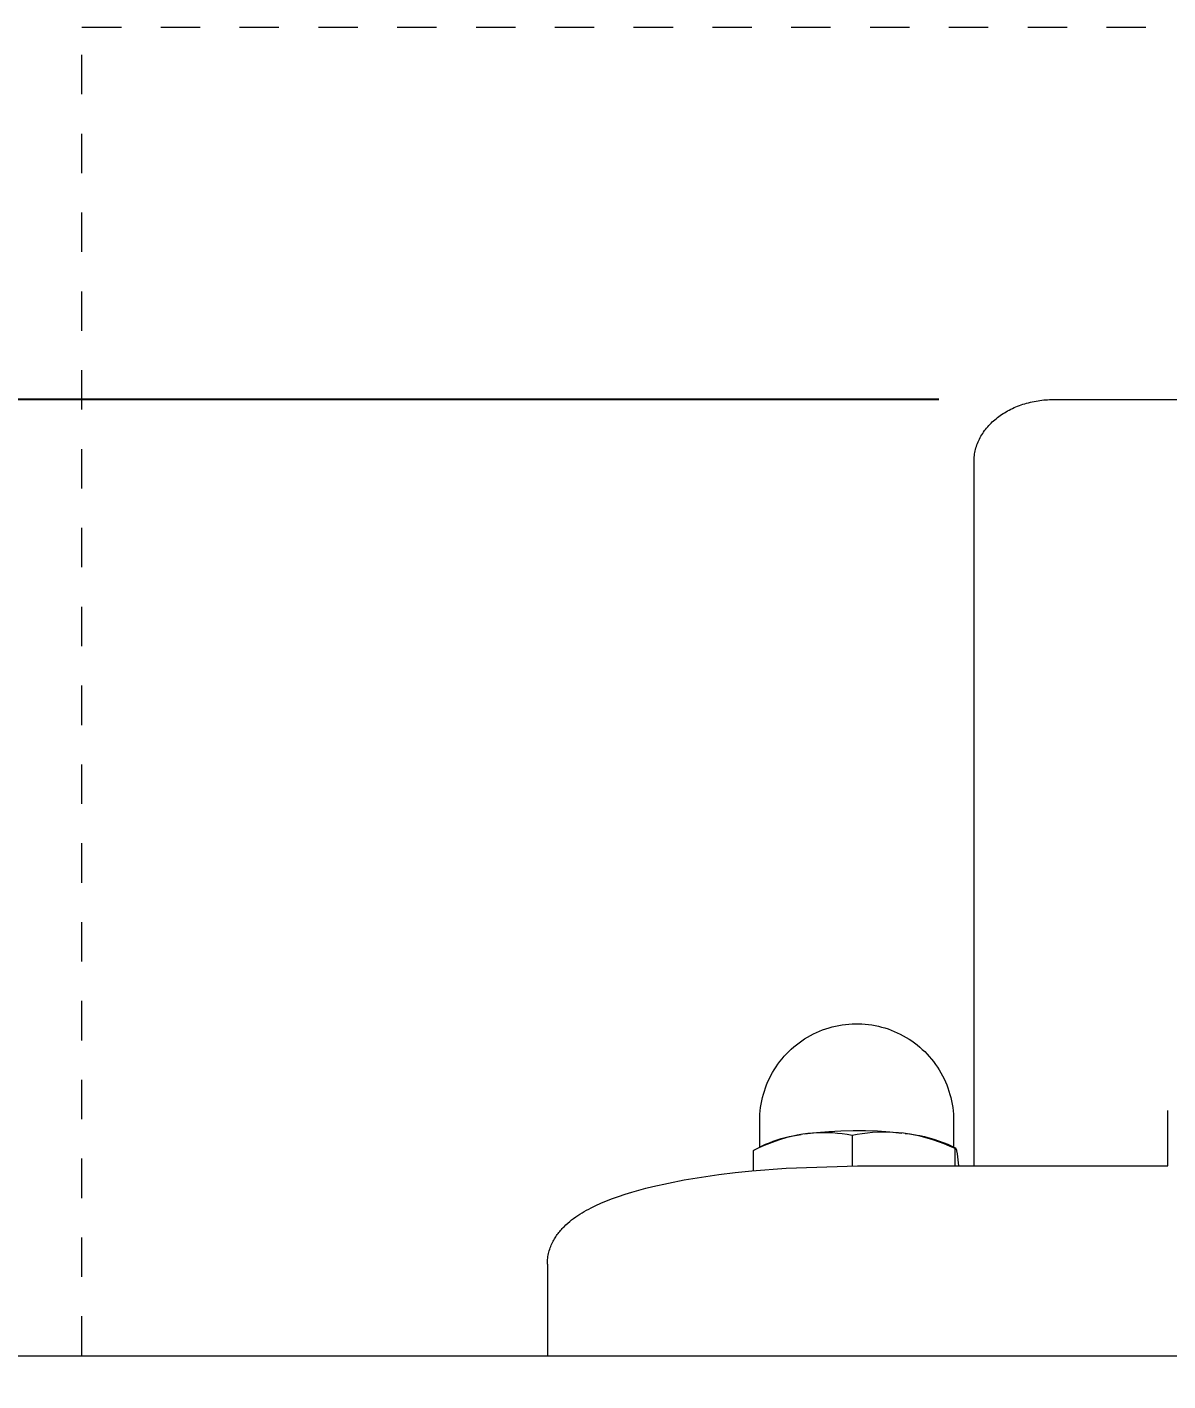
# Model space of a CAD drawing. Header units: inches. Extents: x -7 to 144, y -3 to 95.
# Drawn here: x 0.208 to 3.103, y 24.241 to 27.676 of the extents above; entities that cross this region are included whole.
import ezdxf

# ---------------------------------------------------------------- set-up
doc = ezdxf.new("R2010")
doc.units = ezdxf.units.IN
doc.linetypes.add('HIDDEN', pattern=[1.905, 1.27, -0.635])
for name, color, linetype, lineweight in [('ZANO_R', 7, 'Continuous', 0), ('ZANO_R_przerywana', 250, 'HIDDEN', 0), ('ZANO_W', 1, 'Continuous', 0)]:
    doc.layers.add(name, color=color, linetype=linetype, lineweight=lineweight)
doc.styles.get("Standard").update_dxf_attribs({"font": 'arial.ttf'})
doc.dimstyles.new('amerykanie', dxfattribs={"dimtxt": 50, "dimasz": 50, "dimexe": 0.5, "dimexo": 0.5, "dimgap": 1, "dimtad": 1, "dimdec": 0, "dimzin": 0, "dimlunit": 5, "dimtxsty": 'Standard', "dimcen": 0.09, "dimclrd": 1, "dimclre": 1, "dimclrt": 1, "dimazin": 0, "dimtfac": 1, "dimtdec": 0, "dimtmove": 0, "dimatfit": 3, "dimfxl": 1, "dimtzin": 0, "dimarcsym": 1})

# ---------------------------------------------------------------- blocks, each defined once
blk = doc.blocks.new('*D359')
at = {"layer": 'ZANO_W', "color": 1, "lineweight": -2}
for p, q in [((2.5214, 26.731), (-3.5436, 26.731)), ((-3.0436, 1.7467), (-3.0436, 25.731)), ((2.4169, 0.7467), (-3.5436, 0.7467))]:
    blk.add_line(p, q, dxfattribs=at)
at = {"layer": 'ZANO_W', "color": 1}
for points in [[(-2.8769, 25.731), (-3.2102, 25.731), (-3.0436, 26.731)], [(-3.2102, 1.7467), (-2.8769, 1.7467), (-3.0436, 0.7467)]]:
    blk.add_solid(points, dxfattribs=at)
at = {"layer": 'ZANO_W', "color": 1, "insert": (-4.1818, 13.7389), "char_height": 1.25, "attachment_point": 5, "rotation": 90}
blk.add_mtext('26', dxfattribs=at)

msp = doc.modelspace()

# ---------------------------------------------------------------- linework, layer by layer
at = {"layer": 'ZANO_R'}
for p, q in [((2.73953, 26.72037), (2.74425, 26.72174)), ((2.74425, 26.72174), (2.749, 26.72302)), ((2.749, 26.72302), (2.75378, 26.7242)), ((2.75378, 26.7242), (2.75857, 26.72529)), ((2.75857, 26.72529), (2.76339, 26.72628)), ((2.76339, 26.72628), (2.76823, 26.72717)), ((2.76823, 26.72717), (2.77308, 26.72798)), ((2.77308, 26.72798), (2.77795, 26.72868)), ((2.77795, 26.72868), (2.78284, 26.7293)), ((2.78284, 26.7293), (2.78774, 26.72982)), ((2.78774, 26.72982), (2.79265, 26.73024)), ((2.79265, 26.73024), (2.79757, 26.73057)), ((2.79757, 26.73057), (2.80249, 26.73081)), ((2.80249, 26.73081), (2.80742, 26.73095)), ((2.80742, 26.73095), (2.81234, 26.73099)), ((2.81234, 26.73099), (3.02142, 26.73099)), ((3.02142, 26.73099), (3.05962, 26.73099)), ((3.05962, 26.73099), (4.32703, 26.73099)), ((2.66999, 26.68508), (2.67353, 26.68776)), ((2.67353, 26.68776), (2.67713, 26.69036)), ((2.67713, 26.69036), (2.68079, 26.69288)), ((2.68079, 26.69288), (2.6845, 26.69531)), ((2.6845, 26.69531), (2.68827, 26.69767)), ((2.68827, 26.69767), (2.69208, 26.69993)), ((2.69208, 26.69993), (2.69595, 26.70212)), ((2.69595, 26.70212), (2.69986, 26.70423)), ((2.69986, 26.70423), (2.70409, 26.70638)), ((2.70409, 26.70638), (2.70836, 26.70845)), ((2.70836, 26.70845), (2.71268, 26.71042)), ((2.71268, 26.71042), (2.71704, 26.7123)), ((2.71704, 26.7123), (2.72144, 26.71409)), ((2.72144, 26.71409), (2.72587, 26.71578)), ((2.72587, 26.71578), (2.73034, 26.71739)), ((2.73034, 26.71739), (2.73484, 26.7189)), ((2.73484, 26.7189), (2.73953, 26.72037)), ((2.63507, 26.64863), (2.6375, 26.65202)), ((2.6375, 26.65202), (2.64002, 26.65535)), ((2.64002, 26.65535), (2.64263, 26.65861)), ((2.64263, 26.65861), (2.64533, 26.6618)), ((2.64533, 26.6618), (2.64815, 26.66497)), ((2.64815, 26.66497), (2.65105, 26.66807)), ((2.65105, 26.66807), (2.65403, 26.67109)), ((2.65403, 26.67109), (2.65709, 26.67404)), ((2.65709, 26.67404), (2.66022, 26.67691)), ((2.66022, 26.67691), (2.66341, 26.67971)), ((2.66341, 26.67971), (2.66667, 26.68243)), ((2.66667, 26.68243), (2.66999, 26.68508)), ((2.61811, 26.61594), (2.61953, 26.61973)), ((2.61953, 26.61973), (2.62107, 26.62347)), ((2.62107, 26.62347), (2.62272, 26.62717)), ((2.62272, 26.62717), (2.62447, 26.63081)), ((2.62447, 26.63081), (2.62634, 26.63441)), ((2.62634, 26.63441), (2.62837, 26.63805)), ((2.62837, 26.63805), (2.6305, 26.64164)), ((2.6305, 26.64164), (2.63274, 26.64517)), ((2.63274, 26.64517), (2.63507, 26.64863)), ((2.6109, 26.58129), (2.61121, 26.58518)), ((2.61121, 26.58518), (2.61164, 26.58905)), ((2.61164, 26.58905), (2.61219, 26.5929)), ((2.61219, 26.5929), (2.61286, 26.59674)), ((2.61286, 26.59674), (2.61364, 26.60055)), ((2.61364, 26.60055), (2.61455, 26.60434)), ((2.61455, 26.60434), (2.61561, 26.60824)), ((2.61561, 26.60824), (2.6168, 26.61211)), ((2.6168, 26.61211), (2.61811, 26.61594)), ((2.61065, 26.57351), (2.61071, 26.5774)), ((2.61065, 25.35304), (2.61065, 26.57351)), ((2.61071, 26.5774), (2.6109, 26.58129)), ((2.61065, 24.78659), (2.61065, 25.35304)), ((2.25093, 25.13942), (2.25921, 25.14143)), ((2.25921, 25.14143), (2.26756, 25.14314)), ((2.26756, 25.14314), (2.27596, 25.14457)), ((2.27596, 25.14457), (2.28432, 25.14569)), ((2.28432, 25.14569), (2.2927, 25.14652)), ((2.2927, 25.14652), (2.30112, 25.14707)), ((2.30112, 25.14707), (2.30954, 25.14733)), ((2.30954, 25.14733), (2.31797, 25.1473)), ((2.31797, 25.1473), (2.3264, 25.14698)), ((2.3264, 25.14698), (2.33481, 25.14637)), ((2.33481, 25.14637), (2.34319, 25.14548)), ((2.34319, 25.14548), (2.35154, 25.1443)), ((2.35154, 25.1443), (2.35984, 25.14283)), ((2.35984, 25.14283), (2.36809, 25.14108)), ((2.36809, 25.14108), (2.37627, 25.13905)), ((2.17376, 25.10424), (2.18087, 25.10894)), ((2.18087, 25.10894), (2.18814, 25.11339)), ((2.18814, 25.11339), (2.19556, 25.11758)), ((2.19556, 25.11758), (2.20312, 25.12151)), ((2.20312, 25.12151), (2.21082, 25.12518)), ((2.21082, 25.12518), (2.21863, 25.12858)), ((2.21863, 25.12858), (2.22656, 25.13171)), ((2.22656, 25.13171), (2.23459, 25.13456)), ((2.23459, 25.13456), (2.24272, 25.13713)), ((2.24272, 25.13713), (2.25093, 25.13942)), ((2.37627, 25.13905), (2.38438, 25.13674)), ((2.38438, 25.13674), (2.3924, 25.13415)), ((2.3924, 25.13415), (2.40033, 25.13129)), ((2.40033, 25.13129), (2.40821, 25.12814)), ((2.40821, 25.12814), (2.41598, 25.12472)), ((2.41598, 25.12472), (2.42362, 25.12103)), ((2.42362, 25.12103), (2.43114, 25.11708)), ((2.43114, 25.11708), (2.43851, 25.11287)), ((2.43851, 25.11287), (2.44573, 25.10841)), ((2.44573, 25.10841), (2.4528, 25.1037)), ((2.13488, 25.07117), (2.14087, 25.07723)), ((2.14087, 25.07723), (2.14706, 25.08308)), ((2.14706, 25.08308), (2.15346, 25.08872)), ((2.15346, 25.08872), (2.16005, 25.09413)), ((2.16005, 25.09413), (2.16682, 25.0993)), ((2.16682, 25.0993), (2.17376, 25.10424)), ((2.4528, 25.1037), (2.4597, 25.09876)), ((2.4597, 25.09876), (2.46642, 25.09358)), ((2.46642, 25.09358), (2.47296, 25.08817)), ((2.47296, 25.08817), (2.47931, 25.08253)), ((2.47931, 25.08253), (2.48547, 25.07669)), ((2.48547, 25.07669), (2.49141, 25.07063)), ((2.10366, 25.03078), (2.10827, 25.03795)), ((2.10827, 25.03795), (2.11312, 25.04496)), ((2.11312, 25.04496), (2.11822, 25.05179)), ((2.11822, 25.05179), (2.12355, 25.05844)), ((2.12355, 25.05844), (2.1291, 25.0649)), ((2.1291, 25.0649), (2.13488, 25.07117)), ((2.49141, 25.07063), (2.49715, 25.06437)), ((2.49715, 25.06437), (2.50266, 25.05792)), ((2.50266, 25.05792), (2.50795, 25.05128)), ((2.50795, 25.05128), (2.51301, 25.04446)), ((2.51301, 25.04446), (2.51783, 25.03747)), ((2.08778, 25.00065), (2.09135, 25.00838)), ((2.09135, 25.00838), (2.09519, 25.01599)), ((2.09519, 25.01599), (2.0993, 25.02346)), ((2.0993, 25.02346), (2.10366, 25.03078)), ((2.51783, 25.03747), (2.52241, 25.03032)), ((2.52241, 25.03032), (2.52673, 25.02302)), ((2.52673, 25.02302), (2.5308, 25.01557)), ((2.5308, 25.01557), (2.53462, 25.00798)), ((2.53462, 25.00798), (2.53816, 25.00027)), ((2.07621, 24.9686), (2.07869, 24.97676)), ((2.07869, 24.97676), (2.08144, 24.98483)), ((2.08144, 24.98483), (2.08447, 24.99279)), ((2.08447, 24.99279), (2.08778, 25.00065)), ((2.53816, 25.00027), (2.54144, 24.99244)), ((2.54144, 24.99244), (2.54445, 24.98451)), ((2.54445, 24.98451), (2.54719, 24.97647)), ((2.54719, 24.97647), (2.54964, 24.96834)), ((2.06815, 24.92681), (2.06918, 24.93527)), ((2.06918, 24.93527), (2.07051, 24.94369)), ((2.07051, 24.94369), (2.07212, 24.95206)), ((2.07212, 24.95206), (2.07402, 24.96037)), ((2.07402, 24.96037), (2.07621, 24.9686)), ((2.54964, 24.96834), (2.55181, 24.96014)), ((2.55181, 24.96014), (2.5537, 24.95186)), ((2.5537, 24.95186), (2.5553, 24.94352)), ((2.5553, 24.94352), (2.55661, 24.93514)), ((2.55661, 24.93514), (2.55763, 24.92671)), ((2.06683, 24.90129), (2.06697, 24.90981)), ((2.06683, 24.83413), (2.06683, 24.90129)), ((2.06697, 24.90981), (2.06742, 24.91832)), ((2.06742, 24.91832), (2.06815, 24.92681)), ((2.55763, 24.92671), (2.55837, 24.91825)), ((2.55837, 24.91825), (2.55881, 24.90978)), ((2.55881, 24.90978), (2.55895, 24.90129)), ((2.55895, 24.90129), (2.55895, 24.83413)), ((3.10277, 24.78659), (3.10277, 24.92765)), ((2.17619, 24.86727), (2.16177, 24.86458)), ((2.16185, 24.86518), (2.17222, 24.86666)), ((2.18864, 24.86883), (2.17619, 24.86727)), ((2.18015, 24.86786), (2.21096, 24.87152)), ((2.20114, 24.86997), (2.18864, 24.86883)), ((2.21368, 24.8707), (2.20114, 24.86997)), ((2.21096, 24.87152), (2.24187, 24.87422)), ((2.22622, 24.871), (2.21368, 24.8707)), ((2.23878, 24.87089), (2.22622, 24.871)), ((2.25132, 24.87035), (2.23878, 24.87089)), ((2.24187, 24.87422), (2.27284, 24.87596)), ((2.26383, 24.8694), (2.25132, 24.87035)), ((2.27631, 24.86803), (2.26383, 24.8694)), ((2.27284, 24.87596), (2.30386, 24.87674)), ((2.28873, 24.86624), (2.27631, 24.86803)), ((2.30109, 24.86404), (2.28873, 24.86624)), ((2.31401, 24.86648), (2.30109, 24.86404)), ((2.30386, 24.87674), (2.33489, 24.87656)), ((2.327, 24.86851), (2.31401, 24.86648)), ((2.34005, 24.87013), (2.327, 24.86851)), ((2.33489, 24.87656), (2.3659, 24.87541)), ((2.35314, 24.87133), (2.34005, 24.87013)), ((2.36626, 24.87211), (2.35314, 24.87133)), ((2.3659, 24.87541), (2.39685, 24.8733)), ((2.37941, 24.87247), (2.36626, 24.87211)), ((2.39255, 24.87241), (2.37941, 24.87247)), ((2.40569, 24.87193), (2.39255, 24.87241)), ((2.39685, 24.8733), (2.42773, 24.87024)), ((2.41881, 24.87104), (2.40569, 24.87193)), ((2.43189, 24.86972), (2.41881, 24.87104)), ((2.44691, 24.86735), (2.43189, 24.86972)), ((2.43607, 24.86919), (2.44842, 24.86778)), ((2.46185, 24.86448), (2.44691, 24.86735)), ((2.44842, 24.86778), (2.46072, 24.86596)), ((2.06448, 24.83253), (2.05129, 24.82612)), ((2.05183, 24.82653), (2.08168, 24.84165)), ((2.07788, 24.8385), (2.06448, 24.83253)), ((2.09147, 24.84401), (2.07788, 24.8385)), ((2.08168, 24.84165), (2.09134, 24.84571)), ((2.09134, 24.84571), (2.10112, 24.84945)), ((2.10524, 24.84906), (2.09147, 24.84401)), ((2.10112, 24.84945), (2.11101, 24.85288)), ((2.11917, 24.85365), (2.10524, 24.84906)), ((2.11101, 24.85288), (2.12101, 24.85599)), ((2.13324, 24.85777), (2.11917, 24.85365)), ((2.12101, 24.85599), (2.13111, 24.85878)), ((2.13111, 24.85878), (2.14129, 24.86124)), ((2.14745, 24.86142), (2.13324, 24.85777)), ((2.14129, 24.86124), (2.15154, 24.86337)), ((2.16177, 24.86458), (2.14745, 24.86142)), ((2.15154, 24.86337), (2.16185, 24.86518)), ((2.30109, 24.86404), (2.30109, 24.78656)), ((2.46072, 24.86596), (2.47295, 24.86372)), ((2.47669, 24.86112), (2.46185, 24.86448)), ((2.47295, 24.86372), (2.4851, 24.86106)), ((2.4914, 24.85729), (2.47669, 24.86112)), ((2.4851, 24.86106), (2.49715, 24.85799)), ((2.50599, 24.85297), (2.4914, 24.85729)), ((2.49715, 24.85799), (2.50909, 24.85451)), ((2.52043, 24.84819), (2.50599, 24.85297)), ((2.50909, 24.85451), (2.5209, 24.85062)), ((2.5347, 24.84293), (2.52043, 24.84819)), ((2.5209, 24.85062), (2.53257, 24.84633)), ((2.53257, 24.84633), (2.54409, 24.84165)), ((2.54879, 24.83721), (2.5347, 24.84293)), ((2.54409, 24.84165), (2.56414, 24.8315)), ((2.56269, 24.83103), (2.54879, 24.83721)), ((2.05129, 24.82612), (2.05134, 24.82617)), ((2.05129, 24.77468), (2.05129, 24.82612)), ((2.05134, 24.82617), (2.05139, 24.82622)), ((2.05139, 24.82622), (2.05144, 24.82626)), ((2.05144, 24.82626), (2.05149, 24.82631)), ((2.05149, 24.82631), (2.05154, 24.82635)), ((2.05154, 24.82635), (2.0516, 24.82639)), ((2.0516, 24.82639), (2.05165, 24.82643)), ((2.05165, 24.82643), (2.05171, 24.82647)), ((2.05171, 24.82647), (2.05177, 24.8265)), ((2.05177, 24.8265), (2.05183, 24.82653)), ((2.05201, 24.82661), (2.05205, 24.82662)), ((2.05205, 24.82662), (2.05208, 24.82663)), ((2.05208, 24.82663), (2.05211, 24.82664)), ((2.05211, 24.82664), (2.05214, 24.82665)), ((2.05214, 24.82665), (2.05218, 24.82665)), ((2.05218, 24.82665), (2.05221, 24.82666)), ((2.05221, 24.82666), (2.05224, 24.82666)), ((2.05224, 24.82666), (2.05228, 24.82666)), ((2.05228, 24.82666), (2.05231, 24.82667)), ((2.05231, 24.82667), (2.05234, 24.82667)), ((2.05234, 24.82667), (2.05238, 24.82667)), ((2.05238, 24.82667), (2.05241, 24.82666)), ((2.56274, 24.83108), (2.56269, 24.83103)), ((2.56269, 24.78659), (2.56269, 24.83103)), ((2.56278, 24.83112), (2.56274, 24.83108)), ((2.56283, 24.83116), (2.56278, 24.83112)), ((2.56287, 24.8312), (2.56283, 24.83116)), ((2.56292, 24.83124), (2.56287, 24.8312)), ((2.56296, 24.83127), (2.56292, 24.83124)), ((2.56301, 24.83131), (2.56296, 24.83127)), ((2.56305, 24.83134), (2.56301, 24.83131)), ((2.5631, 24.83137), (2.56305, 24.83134)), ((2.56314, 24.83139), (2.5631, 24.83137)), ((2.56319, 24.83142), (2.56314, 24.83139)), ((2.56323, 24.83144), (2.56319, 24.83142)), ((2.56326, 24.83146), (2.56323, 24.83144)), ((2.56328, 24.83147), (2.56326, 24.83146)), ((2.5633, 24.83148), (2.56328, 24.83147)), ((2.56332, 24.83149), (2.5633, 24.83148)), ((2.56335, 24.8315), (2.56332, 24.83149)), ((2.56337, 24.8315), (2.56335, 24.8315)), ((2.56339, 24.83151), (2.56337, 24.8315)), ((2.56341, 24.83152), (2.56339, 24.83151)), ((2.56344, 24.83153), (2.56341, 24.83152)), ((2.56346, 24.83153), (2.56344, 24.83153)), ((2.56348, 24.83154), (2.56346, 24.83153)), ((2.56351, 24.83155), (2.56348, 24.83154)), ((2.56353, 24.83155), (2.56351, 24.83155)), ((2.56355, 24.83156), (2.56353, 24.83155)), ((2.56357, 24.83156), (2.56355, 24.83156)), ((2.5636, 24.83156), (2.56357, 24.83156)), ((2.56362, 24.83157), (2.5636, 24.83156)), ((2.56364, 24.83157), (2.56362, 24.83157)), ((2.56366, 24.83157), (2.56364, 24.83157)), ((2.56369, 24.83157), (2.56366, 24.83157)), ((2.56371, 24.83157), (2.56369, 24.83157)), ((2.56373, 24.83158), (2.56371, 24.83157)), ((2.56376, 24.83158), (2.56373, 24.83158)), ((2.56378, 24.83158), (2.56376, 24.83158)), ((2.5638, 24.83157), (2.56378, 24.83158)), ((2.56382, 24.83157), (2.5638, 24.83157)), ((2.56385, 24.83157), (2.56382, 24.83157)), ((2.56387, 24.83157), (2.56385, 24.83157)), ((2.56389, 24.83157), (2.56387, 24.83157)), ((2.56391, 24.83156), (2.56389, 24.83157)), ((2.56394, 24.83156), (2.56391, 24.83156)), ((2.56396, 24.83155), (2.56394, 24.83156)), ((2.56398, 24.83155), (2.56396, 24.83155)), ((2.56401, 24.83154), (2.56398, 24.83155)), ((2.56403, 24.83154), (2.56401, 24.83154)), ((2.56405, 24.83153), (2.56403, 24.83154)), ((2.56407, 24.83152), (2.56405, 24.83153)), ((2.5641, 24.83151), (2.56407, 24.83152)), ((2.56412, 24.8315), (2.5641, 24.83151)), ((2.56414, 24.8315), (2.56412, 24.8315)), ((2.56416, 24.83149), (2.56414, 24.8315)), ((2.56419, 24.83148), (2.56416, 24.83149)), ((2.56421, 24.83147), (2.56419, 24.83148)), ((2.56423, 24.83145), (2.56421, 24.83147)), ((2.56426, 24.83144), (2.56423, 24.83145)), ((2.56428, 24.83143), (2.56426, 24.83144)), ((2.5643, 24.83142), (2.56428, 24.83143)), ((2.56432, 24.8314), (2.5643, 24.83142)), ((2.56435, 24.83139), (2.56432, 24.8314)), ((2.56437, 24.83137), (2.56435, 24.83139)), ((2.56442, 24.83134), (2.56437, 24.83137)), ((2.56446, 24.83131), (2.56442, 24.83134)), ((2.56451, 24.83128), (2.56446, 24.83131)), ((2.56455, 24.83124), (2.56451, 24.83128)), ((2.5646, 24.8312), (2.56455, 24.83124)), ((2.56464, 24.83115), (2.5646, 24.8312)), ((2.56469, 24.83111), (2.56464, 24.83115)), ((2.56473, 24.83106), (2.56469, 24.83111)), ((2.56478, 24.83101), (2.56473, 24.83106)), ((2.56483, 24.83096), (2.56478, 24.83101)), ((2.56487, 24.83091), (2.56483, 24.83096)), ((2.56492, 24.83085), (2.56487, 24.83091)), ((2.56496, 24.83079), (2.56492, 24.83085)), ((2.56501, 24.83073), (2.56496, 24.83079)), ((2.56506, 24.83067), (2.56501, 24.83073)), ((2.56515, 24.83053), (2.56506, 24.83067)), ((2.56524, 24.83038), (2.56515, 24.83053)), ((2.56533, 24.83023), (2.56524, 24.83038)), ((2.56542, 24.83006), (2.56533, 24.83023)), ((2.56551, 24.82989), (2.56542, 24.83006)), ((2.56561, 24.8297), (2.56551, 24.82989)), ((2.5657, 24.82951), (2.56561, 24.8297)), ((2.56579, 24.8293), (2.5657, 24.82951)), ((2.56598, 24.82885), (2.56579, 24.8293)), ((2.56616, 24.82836), (2.56598, 24.82885)), ((2.56635, 24.82783), (2.56616, 24.82836)), ((2.56653, 24.82725), (2.56635, 24.82783)), ((2.56672, 24.82663), (2.56653, 24.82725)), ((2.56709, 24.82524), (2.56672, 24.82663)), ((2.56746, 24.82366), (2.56709, 24.82524)), ((2.56784, 24.82188), (2.56746, 24.82366)), ((2.56859, 24.81775), (2.56784, 24.82188)), ((2.57227, 24.78659), (2.56859, 24.81775)), ((1.91902, 24.75846), (1.96272, 24.76474)), ((1.96272, 24.76474), (2.00455, 24.76987)), ((2.00455, 24.76987), (2.04647, 24.77423)), ((2.04647, 24.77423), (2.13413, 24.78108)), ((2.13413, 24.78108), (2.31537, 24.78659)), ((2.31537, 24.78659), (3.10277, 24.78659)), ((1.76027, 24.7254), (1.77804, 24.73015)), ((1.77804, 24.73015), (1.79588, 24.73456)), ((1.79588, 24.73456), (1.83556, 24.74343)), ((1.83556, 24.74343), (1.87547, 24.75117)), ((1.87547, 24.75117), (1.91902, 24.75846)), ((1.66343, 24.69206), (1.6779, 24.69811)), ((1.6779, 24.69811), (1.69298, 24.70393)), ((1.69298, 24.70393), (1.70868, 24.70953)), ((1.70868, 24.70953), (1.72502, 24.71495)), ((1.72502, 24.71495), (1.7426, 24.72034)), ((1.7426, 24.72034), (1.76027, 24.7254)), ((1.5998, 24.65731), (1.60507, 24.66092)), ((1.60507, 24.66092), (1.61046, 24.66441)), ((1.61046, 24.66441), (1.61593, 24.6678)), ((1.61593, 24.6678), (1.62144, 24.67107)), ((1.62144, 24.67107), (1.62708, 24.67425)), ((1.62708, 24.67425), (1.63283, 24.67737)), ((1.63283, 24.67737), (1.63871, 24.68043)), ((1.63871, 24.68043), (1.65082, 24.68635)), ((1.65082, 24.68635), (1.66343, 24.69206)), ((1.56139, 24.62311), (1.56353, 24.62556)), ((1.56353, 24.62556), (1.56571, 24.62797)), ((1.56571, 24.62797), (1.56793, 24.63033)), ((1.56793, 24.63033), (1.57019, 24.63264)), ((1.57019, 24.63264), (1.5748, 24.63712)), ((1.5748, 24.63712), (1.57988, 24.64174)), ((1.57988, 24.64174), (1.58466, 24.64581)), ((1.58466, 24.64581), (1.58958, 24.64976)), ((1.58958, 24.64976), (1.59463, 24.65359)), ((1.59463, 24.65359), (1.5998, 24.65731)), ((1.53941, 24.58913), (1.54098, 24.59244)), ((1.54098, 24.59244), (1.54264, 24.59569)), ((1.54264, 24.59569), (1.54426, 24.59868)), ((1.54426, 24.59868), (1.54595, 24.60161)), ((1.54595, 24.60161), (1.54769, 24.60448)), ((1.54769, 24.60448), (1.54949, 24.6073)), ((1.54949, 24.6073), (1.55135, 24.61007)), ((1.55135, 24.61007), (1.55326, 24.61278)), ((1.55326, 24.61278), (1.55522, 24.61544)), ((1.55522, 24.61544), (1.55723, 24.61804)), ((1.55723, 24.61804), (1.55928, 24.6206)), ((1.55928, 24.6206), (1.56139, 24.62311)), ((1.52951, 24.55685), (1.53018, 24.5606)), ((1.53018, 24.5606), (1.53097, 24.56433)), ((1.53097, 24.56433), (1.53187, 24.56803)), ((1.53187, 24.56803), (1.53288, 24.57169)), ((1.53288, 24.57169), (1.53399, 24.5753)), ((1.53399, 24.5753), (1.53521, 24.57884)), ((1.53521, 24.57884), (1.53652, 24.58233)), ((1.53652, 24.58233), (1.53792, 24.58576)), ((1.53792, 24.58576), (1.53941, 24.58913)), ((1.52797, 24.53769), (1.52803, 24.54157)), ((1.52797, 24.53765), (1.52797, 24.30532)), ((1.52803, 24.54157), (1.52822, 24.54542)), ((1.52822, 24.54542), (1.52853, 24.54926)), ((1.52853, 24.54926), (1.52896, 24.55306)), ((1.52896, 24.55306), (1.52951, 24.55685)), ((-0.04683, 24.30532), (11.37049, 24.30532))]:
    msp.add_line(p, q, dxfattribs=at)
at = {"layer": 'ZANO_R_przerywana', "ltscale": 0.05}
for p, q in [((0.34687, 24.30532), (0.34687, 27.67587)), ((0.34687, 27.67587), (22.39411, 27.67587))]:
    msp.add_line(p, q, dxfattribs=at)

# ---------------------------------------------------------------- dimensions: what is measured, and where the dimension line sits
at = {"layer": 'ZANO_W'}
dim = msp.add_linear_dim(base=(-3.04356, 26.73099), p1=(2.91688, 0.74673), p2=(3.02142, 26.73099), angle=90, dimstyle='amerykanie', override={"dimtxt": 1.25, "dimasz": 1, "dimgap": 0.5, "dimdec": 4, "dimaunit": 1, "dimadec": 1, "dimtdec": 4, "dimtmove": 1, "dimfrac": 2}, dxfattribs=at)
dim.commit()
dim.dimension.update_dxf_attribs({"geometry": '*D359', "text_midpoint": (-4.18177, 13.73886)})

doc.saveas('drawing.dxf')
